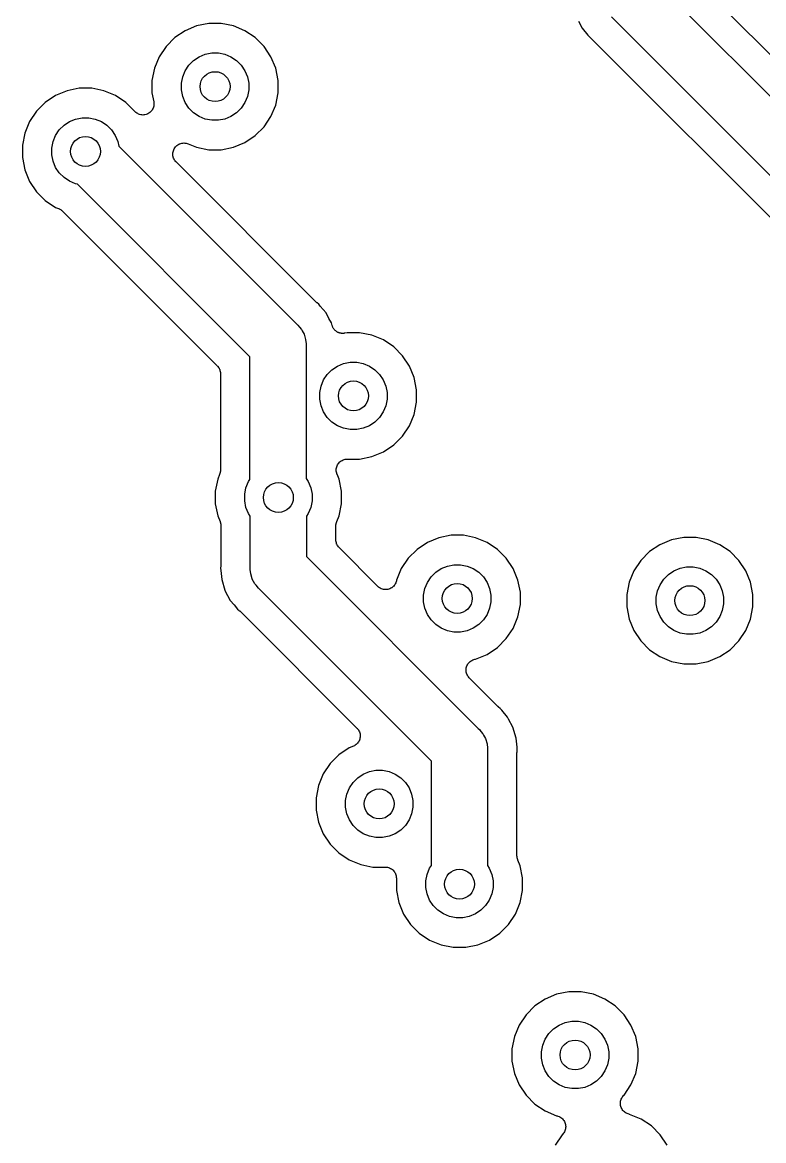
# Model space of a CAD drawing. Extents: x 3.6 to 7.49, y -4.48 to -2.36.
# Drawn here: x 5.399 to 5.795, y -3.337 to -2.739 of the extents above; entities that cross this region are included whole.
import ezdxf

# ---------------------------------------------------------------- set-up
doc = ezdxf.new("R2010")
doc.units = 0
doc.header["$MEASUREMENT"] = 0
doc.layers.add('BLACK', color=7, linetype='CONTINUOUS')

msp = doc.modelspace()

# ---------------------------------------------------------------- linework, layer by layer
at = {"layer": 'BLACK', "linetype": 'CONTINUOUS'}
for p, q in [((5.73902, -2.71859), (6.02426, -3.00383)), ((6.03464, -2.99195), (5.75903, -2.71633)), ((5.99917, -3.02117), (5.71393, -2.73593)), ((5.48598, -2.74332), (5.48046, -2.74701)), ((5.49212, -2.74078), (5.48598, -2.74332)), ((5.49864, -2.73948), (5.49212, -2.74078)), ((5.50529, -2.73948), (5.49864, -2.73948)), ((5.51181, -2.74078), (5.50529, -2.73948)), ((5.51795, -2.74332), (5.51181, -2.74078)), ((5.52348, -2.74701), (5.51795, -2.74332)), ((5.69635, -2.73826), (5.69833, -2.74197)), ((5.69833, -2.74197), (5.70139, -2.7457)), ((5.48046, -2.74701), (5.47575, -2.75172)), ((5.52818, -2.75172), (5.52348, -2.74701)), ((5.70139, -2.7457), (5.70139, -2.7457)), ((5.70139, -2.7457), (5.70217, -2.74665)), ((5.70217, -2.74665), (5.70312, -2.74743)), ((5.70312, -2.74743), (5.70318, -2.74748)), ((5.70318, -2.74748), (5.70335, -2.74766)), ((5.70335, -2.74766), (5.70355, -2.74782)), ((5.70355, -2.74782), (5.9817, -3.02597)), ((5.47575, -2.75172), (5.47206, -2.75724)), ((5.49344, -2.75728), (5.49672, -2.75592)), ((5.49672, -2.75592), (5.5002, -2.75523)), ((5.5002, -2.75523), (5.50374, -2.75523)), ((5.50374, -2.75523), (5.50722, -2.75592)), ((5.50722, -2.75592), (5.51049, -2.75728)), ((5.53188, -2.75724), (5.52818, -2.75172)), ((5.47206, -2.75724), (5.46952, -2.76338)), ((5.48602, -2.7647), (5.48799, -2.76175)), ((5.48799, -2.76175), (5.49049, -2.75925)), ((5.49049, -2.75925), (5.49344, -2.75728)), ((5.51049, -2.75728), (5.51344, -2.75925)), ((5.51344, -2.75925), (5.51595, -2.76175)), ((5.51595, -2.76175), (5.51792, -2.7647)), ((5.53442, -2.76338), (5.53188, -2.75724)), ((5.46952, -2.76338), (5.46822, -2.7699)), ((5.48397, -2.77146), (5.48466, -2.76798)), ((5.48466, -2.76798), (5.48602, -2.7647)), ((5.51792, -2.7647), (5.51928, -2.76798)), ((5.51928, -2.76798), (5.51997, -2.77146)), ((5.53572, -2.7699), (5.53442, -2.76338)), ((5.46822, -2.7699), (5.46822, -2.77655)), ((5.48397, -2.775), (5.48397, -2.77146)), ((5.51997, -2.77146), (5.51997, -2.775)), ((5.53572, -2.77655), (5.53572, -2.7699)), ((5.41669, -2.77797), (5.41116, -2.78166)), ((5.42283, -2.77542), (5.41669, -2.77797)), ((5.42935, -2.77413), (5.42283, -2.77542)), ((5.436, -2.77413), (5.42935, -2.77413)), ((5.44252, -2.77542), (5.436, -2.77413)), ((5.44866, -2.77797), (5.44252, -2.77542)), ((5.45419, -2.78166), (5.44866, -2.77797)), ((5.46822, -2.77655), (5.46917, -2.78135)), ((5.48466, -2.77848), (5.48397, -2.775)), ((5.48602, -2.78175), (5.48466, -2.77848)), ((5.51928, -2.77848), (5.51792, -2.78175)), ((5.51997, -2.775), (5.51928, -2.77848)), ((5.53442, -2.78307), (5.53572, -2.77655)), ((5.41116, -2.78166), (5.40646, -2.78636)), ((5.45921, -2.78668), (5.45419, -2.78166)), ((5.46826, -2.78583), (5.4679, -2.78626)), ((5.46827, -2.78582), (5.46826, -2.78583)), ((5.46826, -2.78583), (5.46826, -2.78583)), ((5.46855, -2.78531), (5.46827, -2.78582)), ((5.46881, -2.78482), (5.46855, -2.78531)), ((5.46882, -2.78481), (5.46881, -2.78482)), ((5.46881, -2.78482), (5.46881, -2.78482)), ((5.469, -2.78424), (5.46882, -2.78481)), ((5.46916, -2.78372), (5.469, -2.78424)), ((5.46923, -2.78313), (5.46916, -2.78371)), ((5.46916, -2.78371), (5.46916, -2.78372)), ((5.46916, -2.78372), (5.46916, -2.78372)), ((5.46917, -2.78135), (5.46919, -2.78141)), ((5.46919, -2.78141), (5.46919, -2.78141)), ((5.46919, -2.78141), (5.46919, -2.78142)), ((5.46919, -2.78142), (5.46919, -2.78143)), ((5.46919, -2.78143), (5.46924, -2.78197)), ((5.46929, -2.78258), (5.46923, -2.78313)), ((5.46924, -2.78197), (5.46929, -2.78256)), ((5.46929, -2.78256), (5.46929, -2.78257)), ((5.46929, -2.78257), (5.46929, -2.78258)), ((5.48799, -2.7847), (5.48602, -2.78175)), ((5.49049, -2.78721), (5.48799, -2.7847)), ((5.51595, -2.7847), (5.51344, -2.78721)), ((5.51792, -2.78175), (5.51595, -2.7847)), ((5.53188, -2.78921), (5.53442, -2.78307)), ((5.40277, -2.79189), (5.40023, -2.79803)), ((5.40646, -2.78636), (5.40277, -2.79189)), ((5.4212, -2.79389), (5.42415, -2.79192)), ((5.42415, -2.79192), (5.42743, -2.79057)), ((5.42743, -2.79057), (5.4309, -2.78987)), ((5.4309, -2.78987), (5.43445, -2.78987)), ((5.43445, -2.78987), (5.43793, -2.79057)), ((5.43793, -2.79057), (5.4412, -2.79192)), ((5.4412, -2.79192), (5.44415, -2.79389)), ((5.45965, -2.78704), (5.45921, -2.78668)), ((5.46008, -2.7874), (5.45965, -2.78704)), ((5.46009, -2.7874), (5.46008, -2.7874)), ((5.4601, -2.78741), (5.46009, -2.7874)), ((5.4606, -2.78768), (5.4601, -2.78741)), ((5.4611, -2.78795), (5.4606, -2.78768)), ((5.46111, -2.78795), (5.4611, -2.78795)), ((5.46166, -2.78812), (5.46111, -2.78795)), ((5.46111, -2.78795), (5.46111, -2.78795)), ((5.4622, -2.78829), (5.46166, -2.78812)), ((5.46221, -2.78829), (5.4622, -2.78829)), ((5.46222, -2.78829), (5.46221, -2.78829)), ((5.4628, -2.78835), (5.46222, -2.78829)), ((5.46335, -2.78841), (5.4628, -2.78835)), ((5.46336, -2.78841), (5.46335, -2.78841)), ((5.46335, -2.78841), (5.46335, -2.78841)), ((5.46395, -2.78835), (5.46336, -2.78841)), ((5.46449, -2.7883), (5.46395, -2.78835)), ((5.4645, -2.7883), (5.46449, -2.7883)), ((5.46451, -2.7883), (5.4645, -2.7883)), ((5.46506, -2.78813), (5.46451, -2.7883)), ((5.4656, -2.78797), (5.46506, -2.78813)), ((5.46561, -2.78797), (5.4656, -2.78797)), ((5.46611, -2.7877), (5.46561, -2.78797)), ((5.46561, -2.78797), (5.46561, -2.78797)), ((5.46662, -2.78744), (5.46611, -2.7877)), ((5.46663, -2.78743), (5.46662, -2.78744)), ((5.46708, -2.78707), (5.46663, -2.78743)), ((5.46663, -2.78743), (5.46663, -2.78743)), ((5.46752, -2.78672), (5.46708, -2.78707)), ((5.46753, -2.78671), (5.46752, -2.78671)), ((5.46752, -2.78671), (5.46752, -2.78672)), ((5.4679, -2.78626), (5.46753, -2.78671)), ((5.49344, -2.78918), (5.49049, -2.78721)), ((5.49672, -2.79054), (5.49344, -2.78918)), ((5.5002, -2.79123), (5.49672, -2.79054)), ((5.50374, -2.79123), (5.5002, -2.79123)), ((5.50722, -2.79054), (5.50374, -2.79123)), ((5.51049, -2.78918), (5.50722, -2.79054)), ((5.51344, -2.78721), (5.51049, -2.78918)), ((5.52818, -2.79474), (5.53188, -2.78921)), ((5.41673, -2.79935), (5.4187, -2.7964)), ((5.4187, -2.7964), (5.4212, -2.79389)), ((5.44415, -2.79389), (5.44666, -2.7964)), ((5.44666, -2.7964), (5.44863, -2.79935)), ((5.52348, -2.79944), (5.52818, -2.79474)), ((5.40023, -2.79803), (5.39893, -2.80455)), ((5.41468, -2.8061), (5.41537, -2.80262)), ((5.41537, -2.80262), (5.41673, -2.79935)), ((5.44863, -2.79935), (5.44999, -2.80262)), ((5.44999, -2.80262), (5.45047, -2.80504)), ((5.48253, -2.80405), (5.48305, -2.80378)), ((5.48305, -2.80378), (5.48305, -2.80377)), ((5.48305, -2.80377), (5.48306, -2.80377)), ((5.48306, -2.80377), (5.48359, -2.80361)), ((5.48359, -2.80361), (5.48415, -2.80344)), ((5.48415, -2.80344), (5.48416, -2.80344)), ((5.48416, -2.80344), (5.48472, -2.80339)), ((5.48416, -2.80344), (5.48416, -2.80344)), ((5.48472, -2.80339), (5.4853, -2.80333)), ((5.4853, -2.80333), (5.4853, -2.80333)), ((5.4853, -2.80333), (5.48531, -2.80333)), ((5.48531, -2.80333), (5.48588, -2.80339)), ((5.48588, -2.80339), (5.48645, -2.80345)), ((5.48645, -2.80345), (5.48645, -2.80345)), ((5.48645, -2.80345), (5.48646, -2.80345)), ((5.48646, -2.80345), (5.48701, -2.80362)), ((5.48701, -2.80362), (5.48755, -2.80378)), ((5.48755, -2.80378), (5.48756, -2.80379)), ((5.48756, -2.80379), (5.48756, -2.80379)), ((5.48756, -2.80379), (5.49212, -2.80568)), ((5.51181, -2.80568), (5.51795, -2.80314)), ((5.51795, -2.80314), (5.52348, -2.79944)), ((5.39893, -2.80455), (5.39893, -2.8112)), ((5.41468, -2.80965), (5.41468, -2.8061)), ((5.41537, -2.81312), (5.41468, -2.80965)), ((5.45047, -2.80504), (5.54572, -2.90029)), ((5.47938, -2.80918), (5.47944, -2.80861)), ((5.47938, -2.80919), (5.47938, -2.80918)), ((5.47938, -2.80918), (5.47938, -2.80918)), ((5.47943, -2.80975), (5.47938, -2.80919)), ((5.47948, -2.81033), (5.47943, -2.80975)), ((5.47944, -2.80861), (5.47951, -2.80804)), ((5.47951, -2.80803), (5.47968, -2.80748)), ((5.47951, -2.80804), (5.47951, -2.80803)), ((5.47951, -2.80804), (5.47951, -2.80804)), ((5.47968, -2.80748), (5.47985, -2.80694)), ((5.47985, -2.80693), (5.48013, -2.80642)), ((5.47985, -2.80694), (5.47985, -2.80693)), ((5.47985, -2.80694), (5.47985, -2.80694)), ((5.48013, -2.80642), (5.4804, -2.80593)), ((5.4804, -2.80592), (5.48078, -2.80547)), ((5.4804, -2.80593), (5.4804, -2.80592)), ((5.4804, -2.80593), (5.4804, -2.80593)), ((5.48078, -2.80547), (5.48113, -2.80504)), ((5.48113, -2.80504), (5.48114, -2.80504)), ((5.48114, -2.80503), (5.48159, -2.80467)), ((5.48114, -2.80504), (5.48114, -2.80503)), ((5.48159, -2.80467), (5.48203, -2.80432)), ((5.48203, -2.80432), (5.48203, -2.80431)), ((5.48203, -2.80431), (5.48204, -2.80431)), ((5.48204, -2.80431), (5.48253, -2.80405)), ((5.49212, -2.80568), (5.49864, -2.80698)), ((5.49864, -2.80698), (5.50529, -2.80698)), ((5.50529, -2.80698), (5.51181, -2.80568)), ((5.39893, -2.8112), (5.40023, -2.81772)), ((5.41673, -2.8164), (5.41537, -2.81312)), ((5.47949, -2.81033), (5.47948, -2.81033)), ((5.47949, -2.81034), (5.47949, -2.81033)), ((5.47965, -2.81091), (5.47949, -2.81034)), ((5.47981, -2.81143), (5.47965, -2.81091)), ((5.47981, -2.81144), (5.47981, -2.81143)), ((5.48007, -2.81195), (5.47981, -2.81144)), ((5.47981, -2.81144), (5.47981, -2.81144)), ((5.48034, -2.81246), (5.48007, -2.81195)), ((5.48069, -2.8129), (5.48034, -2.81246)), ((5.48034, -2.81246), (5.48034, -2.81246)), ((5.48034, -2.81246), (5.48034, -2.81246)), ((5.48105, -2.81336), (5.48069, -2.8129)), ((5.48106, -2.81336), (5.48105, -2.81336)), ((5.48111, -2.81342), (5.48106, -2.81336)), ((5.48106, -2.81336), (5.48106, -2.81336)), ((5.48106, -2.81336), (5.48106, -2.81336)), ((5.5561, -2.8884), (5.48111, -2.81342)), ((5.40023, -2.81772), (5.40277, -2.82386)), ((5.4187, -2.81935), (5.41673, -2.8164)), ((5.4212, -2.82186), (5.4187, -2.81935)), ((5.42415, -2.82383), (5.4212, -2.82186)), ((5.40277, -2.82386), (5.40646, -2.82939)), ((5.42743, -2.82518), (5.42415, -2.82383)), ((5.42837, -2.82537), (5.42743, -2.82518)), ((5.52063, -2.91763), (5.42837, -2.82537)), ((5.40646, -2.82939), (5.41116, -2.83409)), ((5.41116, -2.83409), (5.41669, -2.83778)), ((5.41669, -2.83778), (5.41871, -2.83862)), ((5.41871, -2.83862), (5.41872, -2.83862)), ((5.41872, -2.83862), (5.41872, -2.83862)), ((5.41872, -2.83862), (5.41872, -2.83862)), ((5.41872, -2.83862), (5.41879, -2.83865)), ((5.41879, -2.83865), (5.41926, -2.83891)), ((5.41926, -2.83891), (5.41973, -2.83917)), ((5.41973, -2.83917), (5.41976, -2.83919)), ((5.41976, -2.83919), (5.41979, -2.83921)), ((5.41979, -2.83921), (5.42021, -2.83955)), ((5.42021, -2.83955), (5.42063, -2.8399)), ((5.42063, -2.8399), (5.50315, -2.92242)), ((5.55629, -2.88856), (5.5561, -2.8884)), ((5.55647, -2.88874), (5.55629, -2.88856)), ((5.55653, -2.88879), (5.55647, -2.88874)), ((5.55748, -2.88957), (5.55653, -2.88879)), ((5.55826, -2.89052), (5.55748, -2.88957)), ((5.56132, -2.89425), (5.55826, -2.89052)), ((5.55826, -2.89052), (5.55826, -2.89052)), ((5.56286, -2.89714), (5.56132, -2.89425)), ((5.56417, -2.89959), (5.56286, -2.89714)), ((5.56286, -2.89714), (5.56286, -2.89714)), ((5.5646, -2.90101), (5.56417, -2.89959)), ((5.54572, -2.90029), (5.54629, -2.90076)), ((5.54629, -2.90076), (5.54721, -2.90188)), ((5.54721, -2.90188), (5.54816, -2.90304)), ((5.54816, -2.90304), (5.5486, -2.90385)), ((5.5486, -2.90385), (5.54956, -2.90565)), ((5.56471, -2.90125), (5.5646, -2.90101)), ((5.56478, -2.90151), (5.56471, -2.90125)), ((5.56493, -2.90178), (5.56478, -2.90151)), ((5.56504, -2.90207), (5.56493, -2.90178)), ((5.56519, -2.90229), (5.56504, -2.90207)), ((5.56532, -2.90253), (5.56519, -2.90229)), ((5.56551, -2.90277), (5.56532, -2.90253)), ((5.56568, -2.90303), (5.56551, -2.90277)), ((5.56587, -2.90322), (5.56568, -2.90303)), ((5.56604, -2.90343), (5.56587, -2.90322)), ((5.56628, -2.90363), (5.56604, -2.90343)), ((5.5665, -2.90385), (5.56628, -2.90363)), ((5.56672, -2.904), (5.5665, -2.90385)), ((5.56692, -2.90417), (5.56672, -2.904)), ((5.56719, -2.90432), (5.56692, -2.90417)), ((5.56745, -2.90449), (5.56719, -2.90432)), ((5.5677, -2.90459), (5.56745, -2.90449)), ((5.56793, -2.90472), (5.5677, -2.90459)), ((5.56823, -2.90482), (5.56793, -2.90472)), ((5.56852, -2.90494), (5.56823, -2.90482)), ((5.56878, -2.90499), (5.56852, -2.90494)), ((5.56903, -2.90507), (5.56878, -2.90499)), ((5.56934, -2.9051), (5.56903, -2.90507)), ((5.56964, -2.90517), (5.56934, -2.9051)), ((5.56991, -2.90517), (5.56964, -2.90517)), ((5.57018, -2.9052), (5.56991, -2.90517)), ((5.57049, -2.90517), (5.57018, -2.9052)), ((5.5708, -2.90517), (5.57049, -2.90517)), ((5.57106, -2.90512), (5.5708, -2.90517)), ((5.57133, -2.9051), (5.57106, -2.90512)), ((5.57141, -2.90508), (5.57133, -2.9051)), ((5.57266, -2.90483), (5.57141, -2.90508)), ((5.57931, -2.90483), (5.57266, -2.90483)), ((5.58583, -2.90613), (5.57931, -2.90483)), ((5.54956, -2.90565), (5.55041, -2.90848)), ((5.55041, -2.90848), (5.55063, -2.91068)), ((5.55063, -2.91068), (5.55063, -2.91068)), ((5.55063, -2.91068), (5.5507, -2.91142)), ((5.5507, -2.91142), (5.55063, -2.91215)), ((5.59197, -2.90868), (5.58583, -2.90613)), ((5.5975, -2.91237), (5.59197, -2.90868)), ((5.55063, -2.91215), (5.55063, -2.98267)), ((5.6022, -2.91707), (5.5975, -2.91237)), ((5.60589, -2.9226), (5.6022, -2.91707)), ((5.50315, -2.92242), (5.50317, -2.92244)), ((5.50317, -2.92244), (5.50317, -2.92244)), ((5.50317, -2.92244), (5.50317, -2.92244)), ((5.50317, -2.92244), (5.50321, -2.92248)), ((5.50321, -2.92248), (5.50355, -2.92291)), ((5.50355, -2.92291), (5.5039, -2.92333)), ((5.5039, -2.92333), (5.50391, -2.92336)), ((5.50391, -2.92336), (5.50393, -2.92338)), ((5.50393, -2.92338), (5.50418, -2.92387)), ((5.52063, -2.98326), (5.52063, -2.91763)), ((5.56451, -2.9246), (5.56746, -2.92263)), ((5.56746, -2.92263), (5.57073, -2.92127)), ((5.57073, -2.92127), (5.57421, -2.92058)), ((5.57421, -2.92058), (5.57776, -2.92058)), ((5.57776, -2.92058), (5.58123, -2.92127)), ((5.58123, -2.92127), (5.58451, -2.92263)), ((5.58451, -2.92263), (5.58746, -2.9246)), ((5.60844, -2.92874), (5.60589, -2.9226)), ((5.50418, -2.92387), (5.50444, -2.92435)), ((5.50444, -2.92435), (5.50445, -2.92438)), ((5.50445, -2.92438), (5.50446, -2.92441)), ((5.50446, -2.92441), (5.50461, -2.92493)), ((5.50461, -2.92493), (5.50477, -2.92545)), ((5.50477, -2.92545), (5.50477, -2.92548)), ((5.50477, -2.92548), (5.50478, -2.92551)), ((5.50478, -2.92551), (5.50483, -2.92606)), ((5.50483, -2.92606), (5.50488, -2.9266)), ((5.50488, -2.9266), (5.50488, -2.97826)), ((5.56003, -2.93006), (5.562, -2.92711)), ((5.562, -2.92711), (5.56451, -2.9246)), ((5.58746, -2.9246), (5.58997, -2.92711)), ((5.58997, -2.92711), (5.59194, -2.93006)), ((5.60973, -2.93526), (5.60844, -2.92874)), ((5.55798, -2.93681), (5.55868, -2.93333)), ((5.55868, -2.93333), (5.56003, -2.93006)), ((5.59194, -2.93006), (5.59329, -2.93333)), ((5.59329, -2.93333), (5.59398, -2.93681)), ((5.60973, -2.94191), (5.60973, -2.93526)), ((5.55798, -2.94036), (5.55798, -2.93681)), ((5.55868, -2.94383), (5.55798, -2.94036)), ((5.59398, -2.94036), (5.59329, -2.94383)), ((5.59398, -2.93681), (5.59398, -2.94036)), ((5.56003, -2.94711), (5.55868, -2.94383)), ((5.562, -2.95006), (5.56003, -2.94711)), ((5.59194, -2.94711), (5.58997, -2.95006)), ((5.59329, -2.94383), (5.59194, -2.94711)), ((5.60844, -2.94843), (5.60973, -2.94191)), ((5.56451, -2.95256), (5.562, -2.95006)), ((5.56746, -2.95453), (5.56451, -2.95256)), ((5.58746, -2.95256), (5.58451, -2.95453)), ((5.58997, -2.95006), (5.58746, -2.95256)), ((5.60589, -2.95457), (5.60844, -2.94843)), ((5.57073, -2.95589), (5.56746, -2.95453)), ((5.57421, -2.95658), (5.57073, -2.95589)), ((5.57776, -2.95658), (5.57421, -2.95658)), ((5.58123, -2.95589), (5.57776, -2.95658)), ((5.58451, -2.95453), (5.58123, -2.95589)), ((5.6022, -2.9601), (5.60589, -2.95457)), ((5.59197, -2.96849), (5.5975, -2.9648)), ((5.5975, -2.9648), (5.6022, -2.9601)), ((5.57931, -2.97233), (5.58583, -2.97103)), ((5.58583, -2.97103), (5.59197, -2.96849)), ((5.56682, -2.97761), (5.56688, -2.97705)), ((5.56688, -2.97705), (5.56689, -2.97703)), ((5.56689, -2.97702), (5.56706, -2.97648)), ((5.56689, -2.97703), (5.56689, -2.97702)), ((5.56706, -2.97648), (5.56722, -2.97595)), ((5.56722, -2.97595), (5.56723, -2.97593)), ((5.56723, -2.97593), (5.56724, -2.97592)), ((5.56724, -2.97592), (5.56751, -2.97543)), ((5.56751, -2.97543), (5.56777, -2.97493)), ((5.56777, -2.97493), (5.56778, -2.97492)), ((5.56778, -2.97492), (5.56779, -2.97491)), ((5.56779, -2.97491), (5.56815, -2.97448)), ((5.56815, -2.97448), (5.56851, -2.97405)), ((5.56851, -2.97405), (5.56852, -2.97404)), ((5.56852, -2.97404), (5.56853, -2.97402)), ((5.56853, -2.97402), (5.56896, -2.97367)), ((5.56896, -2.97367), (5.5694, -2.97332)), ((5.5694, -2.97332), (5.56941, -2.97331)), ((5.56941, -2.97331), (5.56943, -2.9733)), ((5.56943, -2.9733), (5.56992, -2.97304)), ((5.56992, -2.97304), (5.57042, -2.97278)), ((5.57042, -2.97278), (5.57043, -2.97277)), ((5.57043, -2.97277), (5.57045, -2.97276)), ((5.57045, -2.97276), (5.57098, -2.97261)), ((5.57098, -2.97261), (5.57152, -2.97244)), ((5.57152, -2.97244), (5.57154, -2.97244)), ((5.57154, -2.97244), (5.57155, -2.97244)), ((5.57155, -2.97244), (5.57211, -2.97239)), ((5.57211, -2.97239), (5.57267, -2.97233)), ((5.57267, -2.97233), (5.57931, -2.97233)), ((5.50338, -2.98307), (5.50208, -2.98959)), ((5.50443, -2.98052), (5.50338, -2.98307)), ((5.50459, -2.98), (5.50443, -2.98052)), ((5.50475, -2.97949), (5.50459, -2.98)), ((5.50476, -2.97945), (5.50475, -2.97949)), ((5.50477, -2.97942), (5.50476, -2.97945)), ((5.50482, -2.97888), (5.50477, -2.97942)), ((5.50488, -2.97834), (5.50482, -2.97888)), ((5.50488, -2.97826), (5.50488, -2.97827)), ((5.50488, -2.97827), (5.50488, -2.97827)), ((5.50488, -2.97827), (5.50488, -2.97827)), ((5.50488, -2.97827), (5.50488, -2.97834)), ((5.51988, -2.98439), (5.52063, -2.98326)), ((5.55063, -2.98267), (5.55178, -2.98439)), ((5.56676, -2.97816), (5.56682, -2.97761)), ((5.56676, -2.97818), (5.56676, -2.97816)), ((5.56676, -2.97819), (5.56676, -2.97818)), ((5.56681, -2.97876), (5.56676, -2.97819)), ((5.56686, -2.97931), (5.56681, -2.97876)), ((5.56687, -2.97933), (5.56686, -2.97931)), ((5.56687, -2.97934), (5.56687, -2.97933)), ((5.56702, -2.97988), (5.56687, -2.97934)), ((5.56718, -2.98042), (5.56702, -2.97988)), ((5.56719, -2.98045), (5.56718, -2.98042)), ((5.56721, -2.9805), (5.56719, -2.98045)), ((5.56719, -2.98045), (5.56719, -2.98045)), ((5.56719, -2.98045), (5.56719, -2.98045)), ((5.56828, -2.98307), (5.56721, -2.9805)), ((5.56957, -2.98959), (5.56828, -2.98307)), ((5.51783, -2.99114), (5.51852, -2.98766)), ((5.51852, -2.98766), (5.51988, -2.98439)), ((5.55178, -2.98439), (5.55314, -2.98766)), ((5.55314, -2.98766), (5.55383, -2.99114)), ((5.50208, -2.98959), (5.50208, -2.99624)), ((5.51783, -2.99469), (5.51783, -2.99114)), ((5.51852, -2.99816), (5.51783, -2.99469)), ((5.55383, -2.99469), (5.55314, -2.99816)), ((5.55383, -2.99114), (5.55383, -2.99469)), ((5.56957, -2.99624), (5.56957, -2.98959)), ((5.50208, -2.99624), (5.50338, -3.00276)), ((5.51988, -3.00144), (5.51852, -2.99816)), ((5.55314, -2.99816), (5.55178, -3.00144)), ((5.56828, -3.00276), (5.56957, -2.99624)), ((5.50338, -3.00276), (5.50463, -3.00578)), ((5.50463, -3.00578), (5.50463, -3.00579)), ((5.50463, -3.00579), (5.50463, -3.00579)), ((5.50463, -3.00579), (5.50463, -3.00579)), ((5.50463, -3.00579), (5.50466, -3.00586)), ((5.50466, -3.00586), (5.50481, -3.00638)), ((5.50481, -3.00638), (5.50497, -3.0069)), ((5.50497, -3.0069), (5.50497, -3.00693)), ((5.50497, -3.00693), (5.50498, -3.00697)), ((5.50498, -3.00697), (5.50503, -3.0075)), ((5.52083, -3.00286), (5.51988, -3.00144)), ((5.52083, -3.02997), (5.52083, -3.00286)), ((5.55178, -3.00144), (5.55083, -3.00286)), ((5.55083, -3.00286), (5.55083, -3.0245)), ((5.56664, -3.00742), (5.56669, -3.00689)), ((5.56669, -3.00689), (5.5667, -3.00685)), ((5.5667, -3.00682), (5.56687, -3.0063)), ((5.5667, -3.00685), (5.5667, -3.00682)), ((5.56687, -3.0063), (5.56702, -3.00578)), ((5.56702, -3.00578), (5.56828, -3.00276)), ((5.50503, -3.0075), (5.50508, -3.00804)), ((5.50508, -3.00804), (5.50508, -3.02891)), ((5.56657, -3.00803), (5.56658, -3.00796)), ((5.56657, -3.00804), (5.56657, -3.00803)), ((5.56657, -3.00803), (5.56657, -3.00803)), ((5.56657, -3.00803), (5.56657, -3.00803)), ((5.56657, -3.01553), (5.56657, -3.00804)), ((5.56658, -3.00796), (5.56664, -3.00742)), ((5.62817, -3.0131), (5.62165, -3.0144)), ((5.63482, -3.0131), (5.62817, -3.0131)), ((5.64134, -3.0144), (5.63482, -3.0131)), ((5.56663, -3.01607), (5.56657, -3.01553)), ((5.56668, -3.01661), (5.56663, -3.01607)), ((5.56668, -3.01664), (5.56668, -3.01661)), ((5.56669, -3.01667), (5.56668, -3.01664)), ((5.56685, -3.0172), (5.56669, -3.01667)), ((5.567, -3.01772), (5.56685, -3.0172)), ((5.56701, -3.01775), (5.567, -3.01772)), ((5.56702, -3.01778), (5.56701, -3.01775)), ((5.56728, -3.01826), (5.56702, -3.01778)), ((5.56753, -3.01874), (5.56728, -3.01826)), ((5.56755, -3.01877), (5.56753, -3.01874)), ((5.56756, -3.01879), (5.56755, -3.01877)), ((5.56791, -3.01922), (5.56756, -3.01879)), ((5.61551, -3.01694), (5.60998, -3.02064)), ((5.62165, -3.0144), (5.61551, -3.01694)), ((5.64748, -3.01694), (5.64134, -3.0144)), ((5.65301, -3.02064), (5.64748, -3.01694)), ((5.73992, -3.01812), (5.73439, -3.02182)), ((5.74606, -3.01558), (5.73992, -3.01812)), ((5.75258, -3.01428), (5.74606, -3.01558)), ((5.75923, -3.01428), (5.75258, -3.01428)), ((5.76575, -3.01558), (5.75923, -3.01428)), ((5.77189, -3.01812), (5.76575, -3.01558)), ((5.77742, -3.02182), (5.77189, -3.01812)), ((5.55083, -3.0245), (5.64276, -3.11643)), ((5.56825, -3.01964), (5.56791, -3.01922)), ((5.56829, -3.01969), (5.56825, -3.01964)), ((5.5683, -3.0197), (5.56829, -3.01969)), ((5.56829, -3.01969), (5.56829, -3.01969)), ((5.56829, -3.01969), (5.56829, -3.01969)), ((5.589, -3.0404), (5.5683, -3.0197)), ((5.60998, -3.02064), (5.60528, -3.02534)), ((5.65771, -3.02534), (5.65301, -3.02064)), ((5.73439, -3.02182), (5.72969, -3.02652)), ((5.78212, -3.02652), (5.77742, -3.02182)), ((5.50505, -3.02949), (5.50493, -3.03071)), ((5.50493, -3.03071), (5.50505, -3.03193)), ((5.50508, -3.02899), (5.50505, -3.02924)), ((5.50505, -3.02924), (5.50505, -3.02949)), ((5.50508, -3.02891), (5.50508, -3.02899)), ((5.52075, -3.03071), (5.52083, -3.02997)), ((5.52083, -3.03145), (5.52075, -3.03071)), ((5.60159, -3.03086), (5.59904, -3.03701)), ((5.60528, -3.02534), (5.60159, -3.03086)), ((5.62002, -3.03287), (5.62297, -3.0309)), ((5.62297, -3.0309), (5.62625, -3.02954)), ((5.62625, -3.02954), (5.62972, -3.02885)), ((5.62972, -3.02885), (5.63327, -3.02885)), ((5.63327, -3.02885), (5.63675, -3.02954)), ((5.63675, -3.02954), (5.64002, -3.0309)), ((5.64002, -3.0309), (5.64297, -3.03287)), ((5.6614, -3.03086), (5.65771, -3.02534)), ((5.66395, -3.03701), (5.6614, -3.03086)), ((5.72969, -3.02652), (5.726, -3.03205)), ((5.74738, -3.03208), (5.75066, -3.03072)), ((5.75066, -3.03072), (5.75413, -3.03003)), ((5.75413, -3.03003), (5.75768, -3.03003)), ((5.75768, -3.03003), (5.76116, -3.03072)), ((5.76116, -3.03072), (5.76443, -3.03208)), ((5.78581, -3.03205), (5.78212, -3.02652)), ((5.50505, -3.03193), (5.50505, -3.03193)), ((5.50505, -3.03193), (5.50552, -3.03674)), ((5.50552, -3.03674), (5.50723, -3.04236)), ((5.52104, -3.03365), (5.52083, -3.03145)), ((5.52083, -3.03145), (5.52083, -3.03145)), ((5.52185, -3.0363), (5.52104, -3.03365)), ((5.5219, -3.03648), (5.52185, -3.0363)), ((5.52329, -3.03908), (5.5219, -3.03648)), ((5.59904, -3.03701), (5.59897, -3.03738)), ((5.61554, -3.03832), (5.61751, -3.03538)), ((5.61751, -3.03538), (5.62002, -3.03287)), ((5.64297, -3.03287), (5.64548, -3.03538)), ((5.64548, -3.03538), (5.64745, -3.03832)), ((5.66524, -3.04353), (5.66395, -3.03701)), ((5.726, -3.03205), (5.72345, -3.03819)), ((5.73995, -3.03951), (5.74192, -3.03656)), ((5.74192, -3.03656), (5.74443, -3.03405)), ((5.74443, -3.03405), (5.74738, -3.03208)), ((5.76443, -3.03208), (5.76738, -3.03405)), ((5.76738, -3.03405), (5.76989, -3.03656)), ((5.76989, -3.03656), (5.77186, -3.03951)), ((5.78836, -3.03819), (5.78581, -3.03205)), ((5.50723, -3.04236), (5.50723, -3.04236)), ((5.50723, -3.04236), (5.50728, -3.04253)), ((5.50728, -3.04253), (5.51014, -3.04787)), ((5.52389, -3.03981), (5.52329, -3.03908)), ((5.52517, -3.04137), (5.52389, -3.03981)), ((5.52574, -3.04184), (5.52517, -3.04137)), ((5.61768, -3.13377), (5.52574, -3.04184)), ((5.58943, -3.04076), (5.589, -3.0404)), ((5.58987, -3.04112), (5.58943, -3.04076)), ((5.58988, -3.04112), (5.58987, -3.04112)), ((5.58989, -3.04113), (5.58988, -3.04112)), ((5.59039, -3.0414), (5.58989, -3.04113)), ((5.59089, -3.04167), (5.59039, -3.0414)), ((5.5909, -3.04167), (5.59089, -3.04167)), ((5.59091, -3.04168), (5.5909, -3.04167)), ((5.59146, -3.04184), (5.59091, -3.04168)), ((5.59199, -3.04201), (5.59146, -3.04184)), ((5.592, -3.04201), (5.59199, -3.04201)), ((5.59201, -3.04201), (5.592, -3.04201)), ((5.59258, -3.04207), (5.59201, -3.04201)), ((5.59313, -3.04213), (5.59258, -3.04207)), ((5.59315, -3.04213), (5.59313, -3.04213)), ((5.59316, -3.04213), (5.59315, -3.04213)), ((5.59372, -3.04208), (5.59316, -3.04213)), ((5.59428, -3.04203), (5.59372, -3.04208)), ((5.59429, -3.04202), (5.59428, -3.04203)), ((5.59431, -3.04202), (5.59429, -3.04202)), ((5.59484, -3.04186), (5.59431, -3.04202)), ((5.59539, -3.0417), (5.59484, -3.04186)), ((5.5954, -3.0417), (5.59539, -3.0417)), ((5.59541, -3.04169), (5.5954, -3.0417)), ((5.5959, -3.04143), (5.59541, -3.04169)), ((5.59641, -3.04117), (5.5959, -3.04143)), ((5.59642, -3.04116), (5.59641, -3.04117)), ((5.59643, -3.04116), (5.59642, -3.04116)), ((5.59686, -3.0408), (5.59643, -3.04116)), ((5.59731, -3.04045), (5.59686, -3.0408)), ((5.59732, -3.04044), (5.59731, -3.04045)), ((5.59733, -3.04043), (5.59732, -3.04044)), ((5.59769, -3.03999), (5.59733, -3.04043)), ((5.59805, -3.03957), (5.59769, -3.03999)), ((5.59806, -3.03955), (5.59805, -3.03957)), ((5.59833, -3.03905), (5.59806, -3.03954)), ((5.59806, -3.03954), (5.59806, -3.03955)), ((5.59861, -3.03856), (5.59833, -3.03905)), ((5.59862, -3.03853), (5.59861, -3.03854)), ((5.59861, -3.03854), (5.59861, -3.03856)), ((5.59878, -3.03799), (5.59862, -3.03853)), ((5.59895, -3.03746), (5.59878, -3.03799)), ((5.59896, -3.03743), (5.59895, -3.03746)), ((5.59897, -3.03738), (5.59896, -3.03743)), ((5.59896, -3.03743), (5.59896, -3.03743)), ((5.59896, -3.03743), (5.59896, -3.03743)), ((5.6135, -3.04508), (5.61419, -3.0416)), ((5.61419, -3.0416), (5.61554, -3.03832)), ((5.64745, -3.03832), (5.6488, -3.0416)), ((5.6488, -3.0416), (5.6495, -3.04508)), ((5.72345, -3.03819), (5.72216, -3.04471)), ((5.73791, -3.04626), (5.7386, -3.04278)), ((5.7386, -3.04278), (5.73995, -3.03951)), ((5.77186, -3.03951), (5.77321, -3.04278)), ((5.77321, -3.04278), (5.77391, -3.04626)), ((5.78965, -3.04471), (5.78836, -3.03819)), ((5.51014, -3.04787), (5.51217, -3.05035)), ((5.6135, -3.04862), (5.6135, -3.04508)), ((5.61419, -3.0521), (5.6135, -3.04862)), ((5.6495, -3.04862), (5.6488, -3.0521)), ((5.6495, -3.04508), (5.6495, -3.04862)), ((5.66524, -3.05017), (5.66524, -3.04353)), ((5.72216, -3.04471), (5.72216, -3.05136)), ((5.73791, -3.0498), (5.73791, -3.04626)), ((5.77391, -3.04626), (5.77391, -3.0498)), ((5.78965, -3.05136), (5.78965, -3.04471)), ((5.51217, -3.05035), (5.51217, -3.05035)), ((5.51217, -3.05035), (5.51398, -3.05256)), ((5.51398, -3.05256), (5.51493, -3.05333)), ((5.51493, -3.05333), (5.51499, -3.05339)), ((5.51499, -3.05339), (5.51517, -3.05357)), ((5.51517, -3.05357), (5.51536, -3.05372)), ((5.51536, -3.05372), (5.57788, -3.11625)), ((5.61554, -3.05538), (5.61419, -3.0521)), ((5.6488, -3.0521), (5.64745, -3.05538)), ((5.66395, -3.05669), (5.66524, -3.05017)), ((5.72216, -3.05136), (5.72345, -3.05788)), ((5.7386, -3.05328), (5.73791, -3.0498)), ((5.73995, -3.05656), (5.7386, -3.05328)), ((5.77321, -3.05328), (5.77186, -3.05656)), ((5.77391, -3.0498), (5.77321, -3.05328)), ((5.78836, -3.05788), (5.78965, -3.05136)), ((5.61751, -3.05832), (5.61554, -3.05538)), ((5.62002, -3.06083), (5.61751, -3.05832)), ((5.62297, -3.0628), (5.62002, -3.06083)), ((5.64297, -3.06083), (5.64002, -3.0628)), ((5.64548, -3.05832), (5.64297, -3.06083)), ((5.64745, -3.05538), (5.64548, -3.05832)), ((5.6614, -3.06284), (5.66395, -3.05669)), ((5.72345, -3.05788), (5.726, -3.06402)), ((5.74192, -3.05951), (5.73995, -3.05656)), ((5.74443, -3.06201), (5.74192, -3.05951)), ((5.76989, -3.05951), (5.76738, -3.06201)), ((5.77186, -3.05656), (5.76989, -3.05951)), ((5.78581, -3.06402), (5.78836, -3.05788)), ((5.62625, -3.06416), (5.62297, -3.0628)), ((5.62972, -3.06485), (5.62625, -3.06416)), ((5.63327, -3.06485), (5.62972, -3.06485)), ((5.63675, -3.06416), (5.63327, -3.06485)), ((5.64002, -3.0628), (5.63675, -3.06416)), ((5.65771, -3.06836), (5.6614, -3.06284)), ((5.726, -3.06402), (5.72969, -3.06954)), ((5.74738, -3.06398), (5.74443, -3.06201)), ((5.75066, -3.06534), (5.74738, -3.06398)), ((5.75413, -3.06603), (5.75066, -3.06534)), ((5.75768, -3.06603), (5.75413, -3.06603)), ((5.76116, -3.06534), (5.75768, -3.06603)), ((5.76443, -3.06398), (5.76116, -3.06534)), ((5.76738, -3.06201), (5.76443, -3.06398)), ((5.78212, -3.06954), (5.78581, -3.06402)), ((5.65301, -3.07306), (5.65771, -3.06836)), ((5.72969, -3.06954), (5.73439, -3.07425)), ((5.77742, -3.07425), (5.78212, -3.06954)), ((5.64134, -3.0793), (5.64748, -3.07676)), ((5.64748, -3.07676), (5.65301, -3.07306)), ((5.73439, -3.07425), (5.73992, -3.07794)), ((5.73992, -3.07794), (5.74606, -3.08048)), ((5.76575, -3.08048), (5.77189, -3.07794)), ((5.77189, -3.07794), (5.77742, -3.07425)), ((5.63622, -3.08511), (5.63628, -3.08454)), ((5.63628, -3.08454), (5.63634, -3.08398)), ((5.63634, -3.08396), (5.63651, -3.08342)), ((5.63634, -3.08397), (5.63634, -3.08396)), ((5.63634, -3.08398), (5.63634, -3.08397)), ((5.63651, -3.08342), (5.63668, -3.08288)), ((5.63668, -3.08287), (5.63669, -3.08286)), ((5.63668, -3.08288), (5.63668, -3.08287)), ((5.63669, -3.08286), (5.63696, -3.08236)), ((5.63696, -3.08236), (5.63722, -3.08187)), ((5.63722, -3.08187), (5.63723, -3.08186)), ((5.63723, -3.08186), (5.63724, -3.08185)), ((5.63724, -3.08185), (5.6376, -3.08141)), ((5.6376, -3.08141), (5.63796, -3.08098)), ((5.63796, -3.08098), (5.63797, -3.08097)), ((5.63797, -3.08096), (5.63841, -3.08061)), ((5.63797, -3.08097), (5.63797, -3.08096)), ((5.63841, -3.08061), (5.63885, -3.08025)), ((5.63885, -3.08025), (5.63886, -3.08025)), ((5.63886, -3.08025), (5.63887, -3.08024)), ((5.63887, -3.08024), (5.63937, -3.07998)), ((5.63937, -3.07998), (5.63987, -3.07971)), ((5.63987, -3.07971), (5.63988, -3.07971)), ((5.63988, -3.07971), (5.63989, -3.0797)), ((5.63989, -3.0797), (5.64043, -3.07954)), ((5.64043, -3.07954), (5.64097, -3.07938)), ((5.64097, -3.07938), (5.64134, -3.0793)), ((5.74606, -3.08048), (5.75258, -3.08178)), ((5.75258, -3.08178), (5.75923, -3.08178)), ((5.75923, -3.08178), (5.76575, -3.08048)), ((5.63622, -3.08512), (5.63622, -3.08511)), ((5.63622, -3.08513), (5.63622, -3.08512)), ((5.63627, -3.08569), (5.63622, -3.08513)), ((5.63632, -3.08625), (5.63627, -3.08569)), ((5.63632, -3.08627), (5.63632, -3.08625)), ((5.63632, -3.08628), (5.63632, -3.08627)), ((5.63648, -3.08682), (5.63632, -3.08628)), ((5.63664, -3.08736), (5.63648, -3.08682)), ((5.63664, -3.08737), (5.63664, -3.08736)), ((5.63665, -3.08738), (5.63664, -3.08737)), ((5.63691, -3.08789), (5.63665, -3.08738)), ((5.63717, -3.08838), (5.63691, -3.08789)), ((5.63718, -3.08839), (5.63717, -3.08838)), ((5.63718, -3.08841), (5.63718, -3.08839)), ((5.63754, -3.08884), (5.63718, -3.08841)), ((5.63789, -3.08928), (5.63754, -3.08884)), ((5.6379, -3.0893), (5.63789, -3.08928)), ((5.63791, -3.0893), (5.6379, -3.0893)), ((5.63795, -3.08934), (5.63791, -3.0893)), ((5.63791, -3.0893), (5.63791, -3.0893)), ((5.65315, -3.10454), (5.63795, -3.08934)), ((5.65334, -3.1047), (5.65315, -3.10454)), ((5.65351, -3.10488), (5.65334, -3.1047)), ((5.65358, -3.10493), (5.65351, -3.10488)), ((5.65452, -3.10571), (5.65358, -3.10493)), ((5.6553, -3.10666), (5.65452, -3.10571)), ((5.65837, -3.11039), (5.6553, -3.10666)), ((5.6553, -3.10666), (5.6553, -3.10666)), ((5.6589, -3.11139), (5.65837, -3.11039)), ((5.66122, -3.11574), (5.6589, -3.11139)), ((5.6589, -3.11139), (5.6589, -3.11139)), ((5.57788, -3.11625), (5.57792, -3.11628)), ((5.57792, -3.11628), (5.57792, -3.11628)), ((5.57792, -3.11628), (5.57792, -3.11629)), ((5.57792, -3.11629), (5.57794, -3.11631)), ((5.57794, -3.11631), (5.57829, -3.11674)), ((5.57829, -3.11674), (5.57864, -3.11718)), ((5.57864, -3.11718), (5.57865, -3.1172)), ((5.57865, -3.1172), (5.57866, -3.11721)), ((5.57866, -3.11721), (5.57891, -3.1177)), ((5.57891, -3.1177), (5.57918, -3.1182)), ((5.57918, -3.1182), (5.57918, -3.11822)), ((5.57918, -3.11822), (5.57919, -3.11823)), ((5.57919, -3.11823), (5.57934, -3.11876)), ((5.57934, -3.11876), (5.5795, -3.11931)), ((5.5795, -3.11931), (5.57951, -3.11932)), ((5.57951, -3.11932), (5.57951, -3.11934)), ((5.57951, -3.11934), (5.57956, -3.11989)), ((5.57961, -3.12049), (5.57955, -3.12104)), ((5.57956, -3.11989), (5.57961, -3.12045)), ((5.57961, -3.12045), (5.57961, -3.12047)), ((5.57961, -3.12047), (5.57961, -3.12049)), ((5.64276, -3.11643), (5.64334, -3.1169)), ((5.64334, -3.1169), (5.64416, -3.11791)), ((5.64416, -3.11791), (5.64521, -3.11919)), ((5.64521, -3.11919), (5.64559, -3.11989)), ((5.64559, -3.11989), (5.6466, -3.12179)), ((5.66298, -3.12153), (5.66122, -3.11574)), ((5.57597, -3.12588), (5.57378, -3.12679)), ((5.57646, -3.12561), (5.57597, -3.12588)), ((5.57696, -3.12535), (5.57646, -3.12561)), ((5.57697, -3.12534), (5.57696, -3.12535)), ((5.57698, -3.12534), (5.57697, -3.12534)), ((5.57742, -3.12498), (5.57698, -3.12534)), ((5.57785, -3.12463), (5.57742, -3.12498)), ((5.57786, -3.12462), (5.57785, -3.12463)), ((5.57787, -3.12461), (5.57786, -3.12462)), ((5.57824, -3.12417), (5.57787, -3.12461)), ((5.57859, -3.12374), (5.57824, -3.12417)), ((5.5786, -3.12373), (5.57859, -3.12374)), ((5.57861, -3.12372), (5.5786, -3.12373)), ((5.57888, -3.12322), (5.57861, -3.12372)), ((5.57914, -3.12273), (5.57888, -3.12322)), ((5.57915, -3.12272), (5.57914, -3.12273)), ((5.57932, -3.12216), (5.57915, -3.1227)), ((5.57915, -3.1227), (5.57915, -3.12272)), ((5.57949, -3.12163), (5.57932, -3.12216)), ((5.57955, -3.12104), (5.57949, -3.1216)), ((5.57949, -3.1216), (5.57949, -3.12162)), ((5.57949, -3.12162), (5.57949, -3.12163)), ((5.6466, -3.12179), (5.64746, -3.12462)), ((5.64746, -3.12462), (5.64768, -3.12682)), ((5.66345, -3.12633), (5.66298, -3.12153)), ((5.66345, -3.12634), (5.66345, -3.12633)), ((5.66357, -3.12756), (5.66345, -3.12634)), ((5.56825, -3.13048), (5.56355, -3.13518)), ((5.57378, -3.12679), (5.56825, -3.13048)), ((5.64768, -3.12682), (5.64768, -3.12682)), ((5.64768, -3.12682), (5.64775, -3.12756)), ((5.64775, -3.12756), (5.64768, -3.1283)), ((5.64768, -3.1283), (5.64768, -3.18966)), ((5.66343, -3.12928), (5.66345, -3.12903)), ((5.66343, -3.12936), (5.66343, -3.12928)), ((5.66343, -3.18448), (5.66343, -3.12936)), ((5.66345, -3.12878), (5.66357, -3.12756)), ((5.66345, -3.12903), (5.66345, -3.12878)), ((5.56355, -3.13518), (5.55986, -3.14071)), ((5.58451, -3.13938), (5.58799, -3.13869)), ((5.58799, -3.13869), (5.59154, -3.13869)), ((5.59154, -3.13869), (5.59501, -3.13938)), ((5.61768, -3.18966), (5.61768, -3.13377)), ((5.55986, -3.14071), (5.55731, -3.14685)), ((5.57578, -3.14522), (5.57829, -3.14271)), ((5.57829, -3.14271), (5.58124, -3.14074)), ((5.58124, -3.14074), (5.58451, -3.13938)), ((5.59501, -3.13938), (5.59829, -3.14074)), ((5.59829, -3.14074), (5.60124, -3.14271)), ((5.60124, -3.14271), (5.60375, -3.14522)), ((5.55731, -3.14685), (5.55602, -3.15337)), ((5.57246, -3.15144), (5.57381, -3.14817)), ((5.57381, -3.14817), (5.57578, -3.14522)), ((5.60375, -3.14522), (5.60572, -3.14817)), ((5.60572, -3.14817), (5.60707, -3.15144)), ((5.55602, -3.15337), (5.55602, -3.16002)), ((5.57176, -3.15492), (5.57246, -3.15144)), ((5.57176, -3.15847), (5.57176, -3.15492)), ((5.60707, -3.15144), (5.60776, -3.15492)), ((5.60776, -3.15492), (5.60776, -3.15847)), ((5.55602, -3.16002), (5.55731, -3.16654)), ((5.57246, -3.16194), (5.57176, -3.15847)), ((5.57381, -3.16522), (5.57246, -3.16194)), ((5.60707, -3.16194), (5.60572, -3.16522)), ((5.60776, -3.15847), (5.60707, -3.16194)), ((5.55731, -3.16654), (5.55986, -3.17268)), ((5.57578, -3.16817), (5.57381, -3.16522)), ((5.57829, -3.17067), (5.57578, -3.16817)), ((5.60375, -3.16817), (5.60124, -3.17067)), ((5.60572, -3.16522), (5.60375, -3.16817)), ((5.55986, -3.17268), (5.56355, -3.17821)), ((5.58124, -3.17264), (5.57829, -3.17067)), ((5.58451, -3.174), (5.58124, -3.17264)), ((5.58799, -3.17469), (5.58451, -3.174)), ((5.59501, -3.174), (5.59154, -3.17469)), ((5.59829, -3.17264), (5.59501, -3.174)), ((5.60124, -3.17067), (5.59829, -3.17264)), ((5.56355, -3.17821), (5.56825, -3.18291)), ((5.59154, -3.17469), (5.58799, -3.17469)), ((5.56825, -3.18291), (5.57378, -3.1866)), ((5.66348, -3.18502), (5.66343, -3.18448)), ((5.66352, -3.18555), (5.66348, -3.18502)), ((5.66353, -3.18559), (5.66352, -3.18555)), ((5.66354, -3.18562), (5.66353, -3.18559)), ((5.66369, -3.18614), (5.66354, -3.18562)), ((5.66384, -3.18666), (5.66369, -3.18614)), ((5.57378, -3.1866), (5.57992, -3.18914)), ((5.57992, -3.18914), (5.58644, -3.19044)), ((5.58644, -3.19044), (5.59302, -3.19044)), ((5.59302, -3.19044), (5.59306, -3.19044)), ((5.59306, -3.19044), (5.59306, -3.19044)), ((5.59306, -3.19044), (5.59307, -3.19044)), ((5.59307, -3.19044), (5.59311, -3.19044)), ((5.59311, -3.19044), (5.59366, -3.1905)), ((5.59366, -3.1905), (5.59421, -3.19056)), ((5.59421, -3.19056), (5.59423, -3.19057)), ((5.59423, -3.19057), (5.59425, -3.19057)), ((5.59425, -3.19057), (5.59478, -3.19074)), ((5.59478, -3.19074), (5.59531, -3.1909)), ((5.59531, -3.1909), (5.59533, -3.19091)), ((5.59533, -3.19091), (5.59535, -3.19092)), ((5.59535, -3.19092), (5.59584, -3.19119)), ((5.59584, -3.19119), (5.59633, -3.19145)), ((5.59633, -3.19145), (5.59634, -3.19146)), ((5.59634, -3.19146), (5.59636, -3.19147)), ((5.59636, -3.19147), (5.59679, -3.19183)), ((5.59679, -3.19183), (5.59721, -3.19219)), ((5.59721, -3.19219), (5.59723, -3.1922)), ((5.59723, -3.1922), (5.59724, -3.19221)), ((5.59724, -3.19221), (5.59759, -3.19265)), ((5.61537, -3.19436), (5.61673, -3.19108)), ((5.61673, -3.19108), (5.61768, -3.18966)), ((5.64768, -3.18966), (5.64863, -3.19108)), ((5.64863, -3.19108), (5.64999, -3.19436)), ((5.66387, -3.18673), (5.66384, -3.18666)), ((5.66387, -3.18674), (5.66387, -3.18673)), ((5.66387, -3.18673), (5.66387, -3.18673)), ((5.66387, -3.18673), (5.66387, -3.18673)), ((5.66513, -3.18976), (5.66387, -3.18674)), ((5.66643, -3.19628), (5.66513, -3.18976)), ((5.59759, -3.19265), (5.59794, -3.19308)), ((5.59794, -3.19308), (5.59795, -3.1931)), ((5.59795, -3.1931), (5.59797, -3.19311)), ((5.59797, -3.19311), (5.59822, -3.19361)), ((5.59822, -3.19361), (5.59848, -3.1941)), ((5.59848, -3.1941), (5.59849, -3.19412)), ((5.59849, -3.19412), (5.5985, -3.19413)), ((5.5985, -3.19413), (5.59866, -3.19467)), ((5.59866, -3.19467), (5.59882, -3.1952)), ((5.59882, -3.1952), (5.59882, -3.19522)), ((5.59882, -3.19522), (5.59882, -3.19524)), ((5.59882, -3.19524), (5.59887, -3.19579)), ((5.59887, -3.19579), (5.59893, -3.19635)), ((5.59893, -3.19635), (5.59893, -3.20293)), ((5.61468, -3.19783), (5.61537, -3.19436)), ((5.61468, -3.20138), (5.61468, -3.19783)), ((5.64999, -3.19436), (5.65068, -3.19783)), ((5.65068, -3.19783), (5.65068, -3.20138)), ((5.66643, -3.20293), (5.66643, -3.19628)), ((5.59893, -3.20293), (5.60023, -3.20945)), ((5.61537, -3.20486), (5.61468, -3.20138)), ((5.65068, -3.20138), (5.64999, -3.20486)), ((5.66513, -3.20945), (5.66643, -3.20293)), ((5.60023, -3.20945), (5.60277, -3.21559)), ((5.61673, -3.20813), (5.61537, -3.20486)), ((5.6187, -3.21108), (5.61673, -3.20813)), ((5.64863, -3.20813), (5.64666, -3.21108)), ((5.64999, -3.20486), (5.64863, -3.20813)), ((5.66258, -3.21559), (5.66513, -3.20945)), ((5.60277, -3.21559), (5.60646, -3.22112)), ((5.6212, -3.21359), (5.6187, -3.21108)), ((5.62415, -3.21556), (5.6212, -3.21359)), ((5.62743, -3.21691), (5.62415, -3.21556)), ((5.6412, -3.21556), (5.63793, -3.21691)), ((5.64415, -3.21359), (5.6412, -3.21556)), ((5.64666, -3.21108), (5.64415, -3.21359)), ((5.65889, -3.22112), (5.66258, -3.21559)), ((5.60646, -3.22112), (5.61116, -3.22582)), ((5.6309, -3.21761), (5.62743, -3.21691)), ((5.63445, -3.21761), (5.6309, -3.21761)), ((5.63793, -3.21691), (5.63445, -3.21761)), ((5.65419, -3.22582), (5.65889, -3.22112)), ((5.61116, -3.22582), (5.61669, -3.22951)), ((5.64866, -3.22951), (5.65419, -3.22582)), ((5.61669, -3.22951), (5.62283, -3.23206)), ((5.62283, -3.23206), (5.62935, -3.23335)), ((5.62935, -3.23335), (5.636, -3.23335)), ((5.636, -3.23335), (5.64252, -3.23206)), ((5.64252, -3.23206), (5.64866, -3.22951)), ((5.69116, -3.2572), (5.68464, -3.25849)), ((5.69781, -3.2572), (5.69116, -3.2572)), ((5.70433, -3.25849), (5.69781, -3.2572)), ((5.6785, -3.26104), (5.67298, -3.26473)), ((5.68464, -3.25849), (5.6785, -3.26104)), ((5.71047, -3.26104), (5.70433, -3.25849)), ((5.716, -3.26473), (5.71047, -3.26104)), ((5.66827, -3.26943), (5.66458, -3.27496)), ((5.67298, -3.26473), (5.66827, -3.26943)), ((5.7207, -3.26943), (5.716, -3.26473)), ((5.7244, -3.27496), (5.7207, -3.26943)), ((5.66458, -3.27496), (5.66204, -3.2811)), ((5.68301, -3.27696), (5.68596, -3.27499)), ((5.68596, -3.27499), (5.68924, -3.27364)), ((5.68924, -3.27364), (5.69272, -3.27294)), ((5.69272, -3.27294), (5.69626, -3.27294)), ((5.69626, -3.27294), (5.69974, -3.27364)), ((5.69974, -3.27364), (5.70301, -3.27499)), ((5.70301, -3.27499), (5.70596, -3.27696)), ((5.72694, -3.2811), (5.7244, -3.27496)), ((5.66204, -3.2811), (5.66074, -3.28762)), ((5.67854, -3.28242), (5.68051, -3.27947)), ((5.68051, -3.27947), (5.68301, -3.27696)), ((5.70596, -3.27696), (5.70847, -3.27947)), ((5.70847, -3.27947), (5.71044, -3.28242)), ((5.72824, -3.28762), (5.72694, -3.2811)), ((5.66074, -3.28762), (5.66074, -3.29427)), ((5.67649, -3.28917), (5.67718, -3.28569)), ((5.67718, -3.28569), (5.67854, -3.28242)), ((5.71044, -3.28242), (5.7118, -3.28569)), ((5.7118, -3.28569), (5.71249, -3.28917)), ((5.72824, -3.29427), (5.72824, -3.28762)), ((5.67649, -3.29272), (5.67649, -3.28917)), ((5.67718, -3.2962), (5.67649, -3.29272)), ((5.71249, -3.29272), (5.7118, -3.2962)), ((5.71249, -3.28917), (5.71249, -3.29272)), ((5.66074, -3.29427), (5.66204, -3.30079)), ((5.67854, -3.29947), (5.67718, -3.2962)), ((5.68051, -3.30242), (5.67854, -3.29947)), ((5.71044, -3.29947), (5.70847, -3.30242)), ((5.7118, -3.2962), (5.71044, -3.29947)), ((5.72694, -3.30079), (5.72824, -3.29427)), ((5.66204, -3.30079), (5.66458, -3.30693)), ((5.68301, -3.30493), (5.68051, -3.30242)), ((5.68596, -3.3069), (5.68301, -3.30493)), ((5.70596, -3.30493), (5.70301, -3.3069)), ((5.70847, -3.30242), (5.70596, -3.30493)), ((5.7244, -3.30693), (5.72694, -3.30079)), ((5.66458, -3.30693), (5.66827, -3.31246)), ((5.68924, -3.30825), (5.68596, -3.3069)), ((5.69272, -3.30894), (5.68924, -3.30825)), ((5.69626, -3.30894), (5.69272, -3.30894)), ((5.69974, -3.30825), (5.69626, -3.30894)), ((5.70301, -3.3069), (5.69974, -3.30825)), ((5.7207, -3.31246), (5.7244, -3.30693)), ((5.66827, -3.31246), (5.67298, -3.31716)), ((5.67298, -3.31716), (5.6785, -3.32085)), ((5.71875, -3.31681), (5.71881, -3.31625)), ((5.71876, -3.31682), (5.71875, -3.31681)), ((5.71875, -3.31683), (5.71876, -3.31682)), ((5.71881, -3.31739), (5.71875, -3.31683)), ((5.71881, -3.31625), (5.71887, -3.31568)), ((5.71886, -3.31795), (5.71881, -3.31739)), ((5.71886, -3.31797), (5.71886, -3.31795)), ((5.71886, -3.31798), (5.71886, -3.31797)), ((5.71902, -3.31851), (5.71886, -3.31798)), ((5.71887, -3.31567), (5.71888, -3.31566)), ((5.71887, -3.31568), (5.71887, -3.31567)), ((5.71888, -3.31566), (5.71904, -3.31512)), ((5.71904, -3.31512), (5.71921, -3.31458)), ((5.71921, -3.31457), (5.71922, -3.31456)), ((5.71921, -3.31458), (5.71921, -3.31457)), ((5.71922, -3.31456), (5.71949, -3.31406)), ((5.71949, -3.31406), (5.71975, -3.31357)), ((5.71975, -3.31357), (5.71976, -3.31356)), ((5.71976, -3.31356), (5.71977, -3.31355)), ((5.71977, -3.31355), (5.72013, -3.31311)), ((5.72013, -3.31311), (5.72048, -3.31268)), ((5.72048, -3.31268), (5.7207, -3.31246)), ((5.6785, -3.32085), (5.68464, -3.3234)), ((5.68464, -3.3234), (5.68476, -3.32342)), ((5.68476, -3.32342), (5.68481, -3.32343)), ((5.68481, -3.32343), (5.68482, -3.32343)), ((5.68482, -3.32343), (5.68482, -3.32343)), ((5.68482, -3.32343), (5.68484, -3.32344)), ((5.68484, -3.32344), (5.68537, -3.32361)), ((5.68537, -3.32361), (5.68592, -3.32377)), ((5.68592, -3.32377), (5.68593, -3.32378)), ((5.68593, -3.32378), (5.68594, -3.32379)), ((5.68594, -3.32379), (5.68643, -3.32406)), ((5.68643, -3.32406), (5.68693, -3.32433)), ((5.71918, -3.31906), (5.71902, -3.31851)), ((5.71919, -3.31907), (5.71918, -3.31906)), ((5.71919, -3.31908), (5.71919, -3.31907)), ((5.71945, -3.31958), (5.71919, -3.31908)), ((5.71972, -3.32008), (5.71945, -3.31958)), ((5.71972, -3.32009), (5.71972, -3.32008)), ((5.71973, -3.3201), (5.71972, -3.32009)), ((5.72008, -3.32054), (5.71973, -3.3201)), ((5.72044, -3.32098), (5.72008, -3.32054)), ((5.72045, -3.32099), (5.72044, -3.32098)), ((5.72045, -3.321), (5.72045, -3.32099)), ((5.72089, -3.32136), (5.72045, -3.321)), ((5.72132, -3.32172), (5.72089, -3.32136)), ((5.72133, -3.32173), (5.72132, -3.32172)), ((5.72134, -3.32174), (5.72133, -3.32173)), ((5.72184, -3.32201), (5.72134, -3.32174)), ((5.72233, -3.32228), (5.72184, -3.32201)), ((5.72234, -3.32228), (5.72233, -3.32228)), ((5.72235, -3.32229), (5.72234, -3.32228)), ((5.72289, -3.32246), (5.72235, -3.32229)), ((5.72343, -3.32263), (5.72289, -3.32246)), ((5.72345, -3.32263), (5.72343, -3.32263)), ((5.72351, -3.32264), (5.72345, -3.32263)), ((5.72345, -3.32263), (5.72345, -3.32263)), ((5.72345, -3.32263), (5.72345, -3.32263)), ((5.72362, -3.32267), (5.72351, -3.32264)), ((5.72977, -3.32521), (5.72362, -3.32267)), ((5.68693, -3.32433), (5.68694, -3.32434)), ((5.68694, -3.32434), (5.68695, -3.32434)), ((5.68695, -3.32434), (5.68738, -3.3247)), ((5.68738, -3.3247), (5.68781, -3.32506)), ((5.68781, -3.32506), (5.68782, -3.32507)), ((5.68782, -3.32507), (5.68783, -3.32508)), ((5.68783, -3.32508), (5.68819, -3.32553)), ((5.68819, -3.32553), (5.68854, -3.32596)), ((5.68854, -3.32596), (5.68854, -3.32597)), ((5.68854, -3.32597), (5.68855, -3.32598)), ((5.68855, -3.32598), (5.68881, -3.32648)), ((5.68881, -3.32648), (5.68908, -3.32698)), ((5.68908, -3.32698), (5.68908, -3.32699)), ((5.68908, -3.32699), (5.68909, -3.327)), ((5.68909, -3.327), (5.68925, -3.32755)), ((5.68925, -3.32755), (5.68941, -3.32808)), ((5.68945, -3.32982), (5.6894, -3.33038)), ((5.68941, -3.32808), (5.68941, -3.3281)), ((5.68941, -3.3281), (5.68941, -3.32811)), ((5.68941, -3.32811), (5.68946, -3.32868)), ((5.68951, -3.32926), (5.68945, -3.32982)), ((5.68946, -3.32868), (5.68951, -3.32923)), ((5.68951, -3.32923), (5.68951, -3.32924)), ((5.68951, -3.32924), (5.68951, -3.32926)), ((5.73529, -3.3289), (5.72977, -3.32521)), ((5.73999, -3.33361), (5.73529, -3.3289)), ((5.68757, -3.33361), (5.68387, -3.33913)), ((5.68778, -3.33339), (5.68757, -3.33361)), ((5.68814, -3.33296), (5.68778, -3.33339)), ((5.6885, -3.33252), (5.68814, -3.33296)), ((5.68851, -3.33251), (5.6885, -3.33252)), ((5.68852, -3.3325), (5.68851, -3.33251)), ((5.68878, -3.33201), (5.68852, -3.3325)), ((5.68905, -3.3315), (5.68878, -3.33201)), ((5.68906, -3.33148), (5.68905, -3.33149)), ((5.68905, -3.33149), (5.68905, -3.3315)), ((5.68923, -3.33094), (5.68906, -3.33148)), ((5.68939, -3.3304), (5.68923, -3.33094)), ((5.6894, -3.33038), (5.68939, -3.33039)), ((5.68939, -3.33039), (5.68939, -3.3304)), ((5.74369, -3.33913), (5.73999, -3.33361))]:
    msp.add_line(p, q, dxfattribs=at)
at = {"layer": 'BLACK'}
for centre in [(5.50197, -2.77323), (5.43268, -2.80787), (5.57598, -2.93858), (5.53583, -2.99291), (5.6315, -3.04685), (5.75591, -3.04803), (5.58976, -3.15669), (5.63268, -3.19961), (5.69449, -3.29094)]:
    msp.add_circle(centre, 0.008, dxfattribs=at)

doc.saveas('drawing.dxf')
